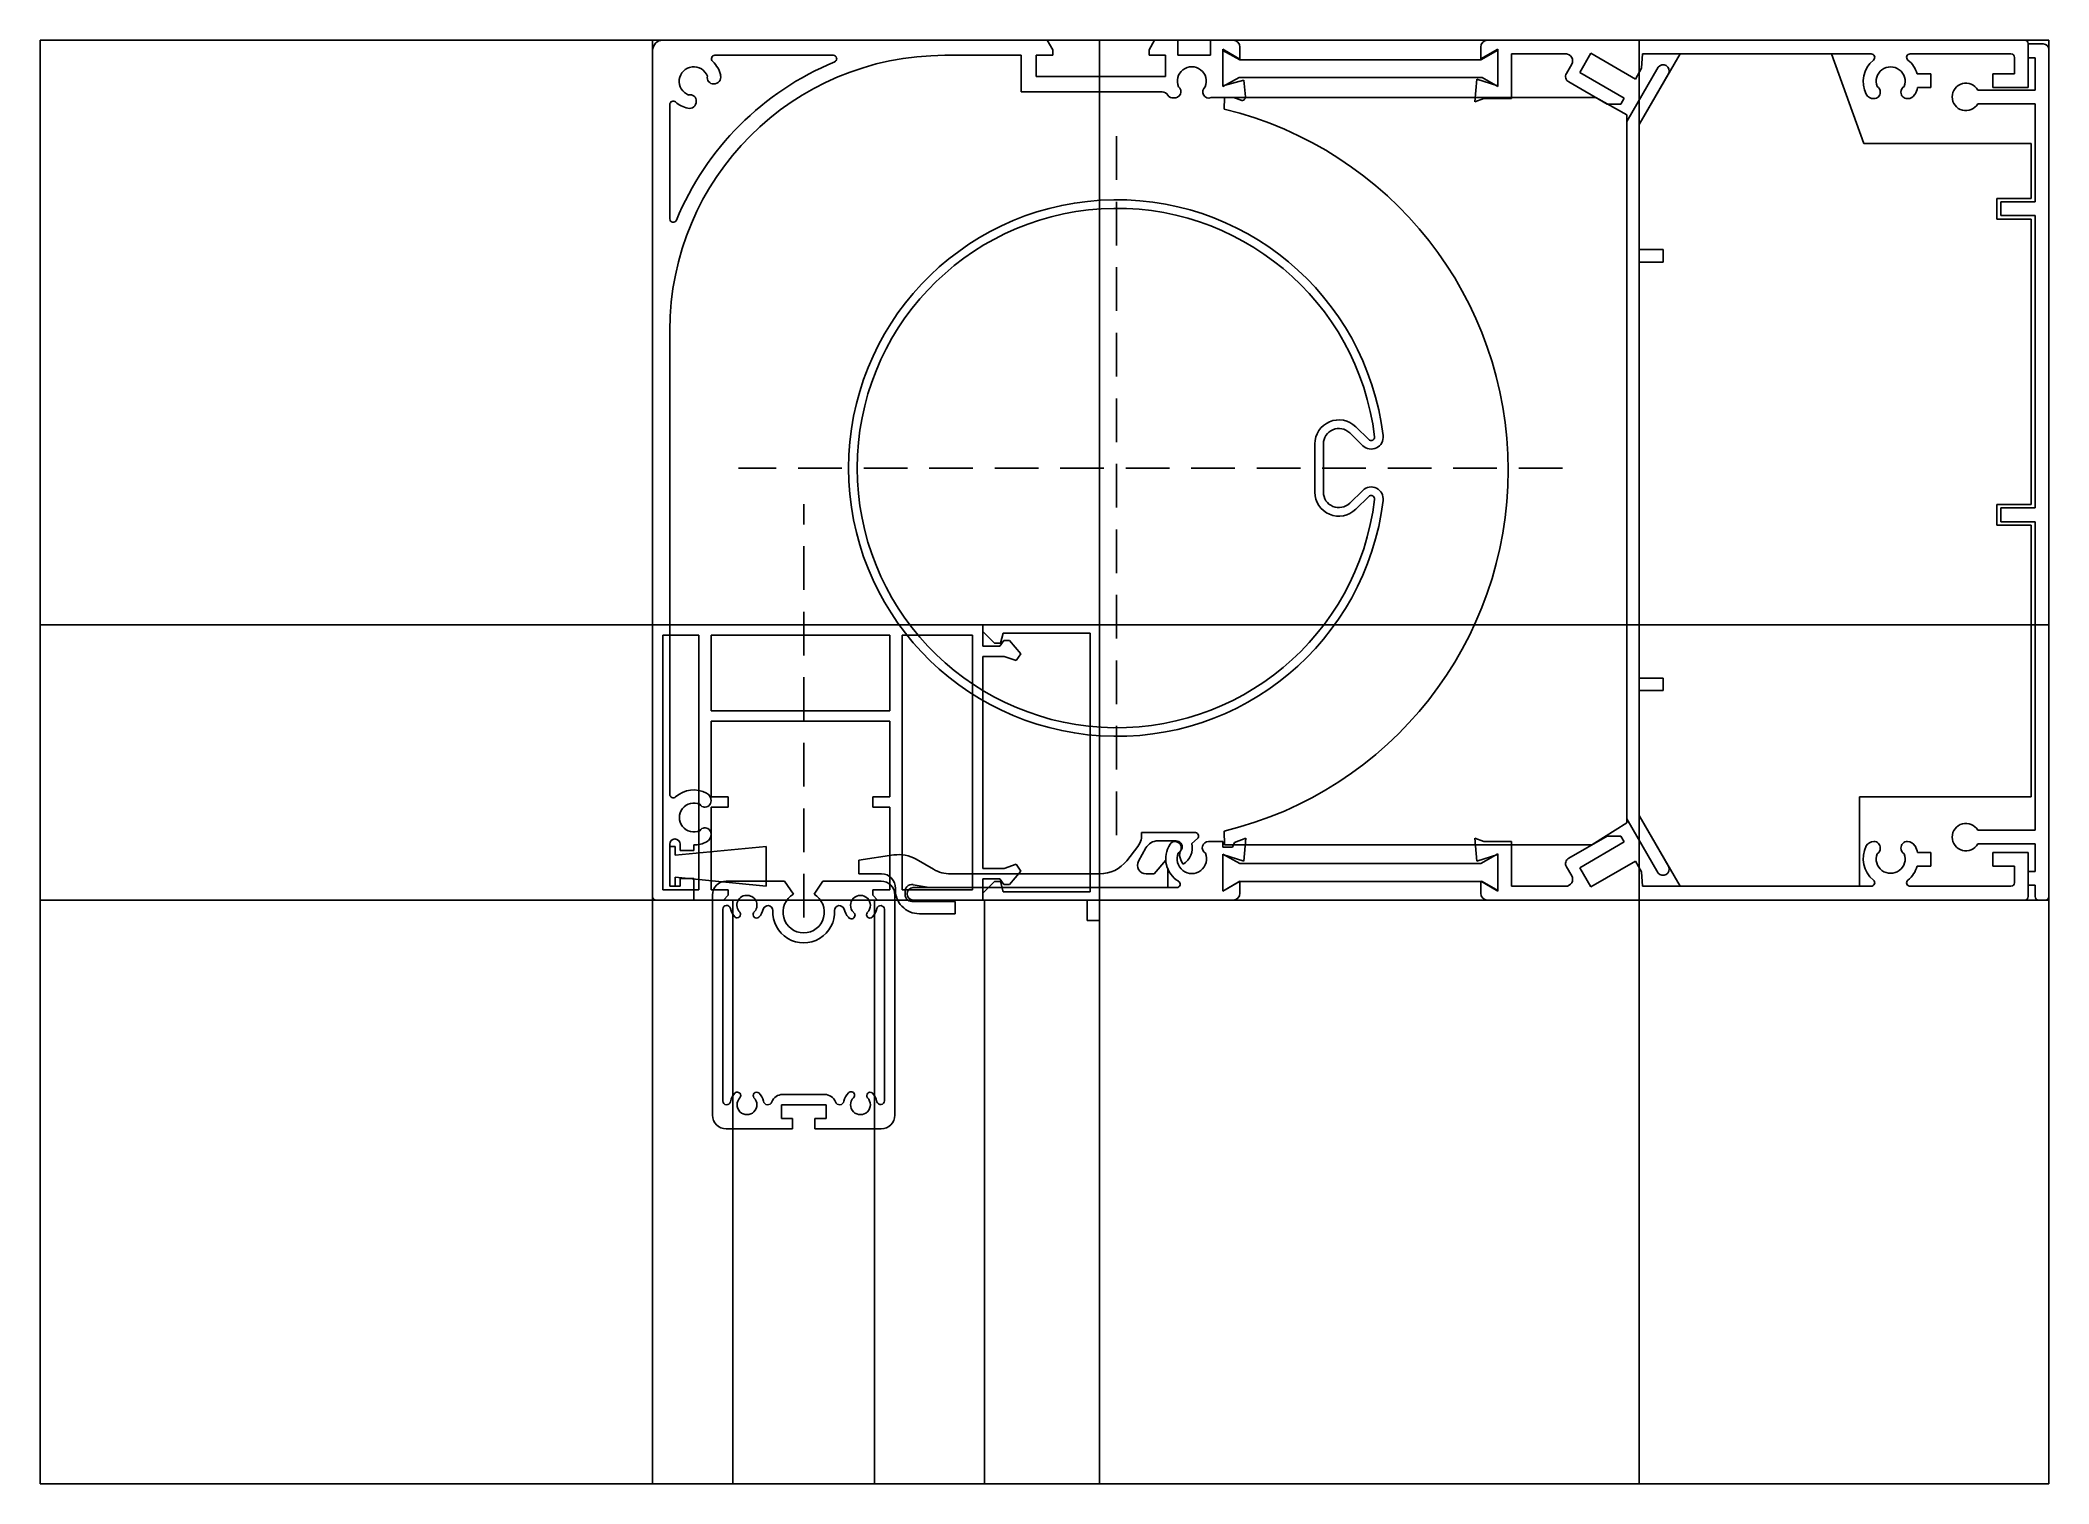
# Model space of a CAD drawing. Extents: x -154 to 138, y -85 to 125.
import ezdxf

# ---------------------------------------------------------------- set-up
doc = ezdxf.new("R2010")
doc.units = 0
doc.linetypes.add('HIDDEN', pattern=[9.525, 6.35, -3.175])
doc.layers.get('0').update_dxf_attribs({"linetype": 'CONTINUOUS'})

msp = doc.modelspace()

# ---------------------------------------------------------------- linework, layer by layer
at = {"linetype": 'CONTINUOUS'}
for p, q in [((-154.04, -84.87), (-154.04, 125)), ((138, 125), (-154.04, 125)), ((-65, -84.87), (-65, 125)), ((-65, 125), (-65, -84.87)), ((-65, 123.5), (-65, 0.5)), ((-7.62, 125), (-63.5, 125)), ((-55.94, 122.8), (-38.72, 122.8)), ((-22.5, 122.8), (-11.42, 122.8)), ((-11.42, 122.8), (-11.42, 117.5)), ((-9.22, 119.7), (-9.22, 122.8)), ((-9.22, 122.8), (-6.82, 122.8)), ((-6.82, 123.6), (-7.62, 125)), ((-6.82, 122.8), (-6.82, 123.6)), ((0, -84.87), (0, 125)), ((7.97, 125), (7.18, 123.6)), ((7.18, 123.6), (7.18, 122.8)), ((7.18, 122.8), (9.58, 122.8)), ((11.38, 125), (7.97, 125)), ((9.58, 122.8), (9.58, 119.7)), ((11.38, 122.8), (11.38, 125)), ((16.1, 122.8), (11.38, 122.8)), ((19.4, 125), (16.1, 125)), ((16.1, 125), (16.1, 122.8)), ((17.9, 118.38), (17.9, 123.71)), ((17.9, 123.71), (20.4, 122.26)), ((20.36, 122.13), (17.9, 123.51)), ((17.9, 123.51), (17.9, 118.28)), ((20.4, 122.26), (20.4, 124)), ((55.4, 124), (55.4, 122.27)), ((55.4, 122.27), (57.9, 123.71)), ((57.9, 123.55), (55.44, 122.13)), ((134.5, 125), (56.4, 125)), ((57.9, 123.71), (57.9, 118.37)), ((57.9, 118.25), (57.9, 123.55)), ((59.9, 116.5), (59.9, 123)), ((59.9, 123), (67.9, 123)), ((69.79, 120.31), (71.4, 123.1)), ((71.4, 123.1), (77.89, 119.35)), ((78.45, 125), (78.45, -84.87)), ((84.39, 123), (78.45, 112.72)), ((78.8, 120.92), (78.9, 123)), ((78.9, 123), (112.17, 123)), ((106.39, 123), (84.39, 123)), ((111.12, 110), (106.39, 123)), ((117.83, 123), (132.5, 123)), ((135, 118.1), (135, 124.5)), ((135, 124.5), (135, 122.45)), ((137.2, 124.45), (135, 124.45)), ((138, 125), (138, -84.87)), ((138, 0.5), (138, 123.65)), ((55.44, 122.13), (20.36, 122.13)), ((68.63, 121.5), (67.86, 120.16)), ((76.28, 116.56), (69.79, 120.31)), ((81.2, 121.08), (76.65, 113.2)), ((77.89, 119.35), (78.8, 120.92)), ((78.45, 112.72), (82.76, 120.18)), ((120.85, 120.1), (118.85, 120.1)), ((120.85, 118.1), (120.85, 120.1)), ((133, 120.1), (129.85, 120.1)), ((129.85, 120.1), (129.85, 118.1)), ((133, 122.5), (133, 120.1)), ((135, 122.45), (136, 122.45)), ((136, 122.45), (136, 117.75)), ((-11.42, 117.5), (9.07, 117.5)), ((9.58, 119.7), (-9.22, 119.7)), ((17.9, 118.28), (20.3, 119.58)), ((20.96, 119.2), (17.9, 118.38)), ((20.3, 119.58), (55.6, 119.58)), ((21.18, 116.75), (20.96, 119.2)), ((54.85, 119.33), (54.56, 116.02)), ((57.9, 118.37), (54.85, 119.33)), ((55.6, 119.58), (57.9, 118.25)), ((68.19, 118.93), (73.79, 115.7)), ((118.9, 118.1), (120.85, 118.1)), ((136, 117.75), (127.68, 117.75)), ((129.85, 118.1), (135, 118.1)), ((-62.5, 99.02), (-62.5, 115.65)), ((16.22, 116.66), (19.47, 116.66)), ((18.16, 116.66), (18.12, 114.98)), ((72.12, 116.66), (18.16, 116.66)), ((19.47, 116.66), (20.55, 116.27)), ((54.56, 116.02), (55.87, 116.5)), ((55.87, 116.5), (59.9, 116.5)), ((76.65, 114.15), (72.12, 116.66)), ((73.79, 115.7), (75.79, 115.7)), ((75.79, 115.7), (76.28, 116.56)), ((76.65, 11.2), (76.65, 114.15)), ((127.68, 115.75), (136, 115.75)), ((136, 115.75), (136, 101.5)), ((76.65, 113.2), (76.65, 11.8)), ((78.45, 94.55), (78.45, 112.72)), ((78.45, 112.72), (78.45, 12.28)), ((135.45, 110), (111.12, 110)), ((135.45, 102), (135.45, 110)), ((130.45, 99), (130.45, 102)), ((130.45, 102), (135.45, 102)), ((136, 101.5), (131, 101.5)), ((131, 101.5), (131, 99.5)), ((131, 99.5), (136, 99.5)), ((136, 99.5), (136, 57)), ((135.45, 99), (130.45, 99)), ((135.45, 57.5), (135.45, 99)), ((81.95, 94.55), (78.45, 94.55)), ((81.95, 92.75), (81.95, 94.55)), ((78.45, 32.25), (78.45, 92.75)), ((78.45, 92.75), (81.95, 92.75)), ((-62.5, 15.35), (-62.5, 82.8)), ((36.35, 67.91), (38.25, 66.05)), ((39.13, 66.94), (37.23, 68.8)), ((31.28, 66.3), (31.28, 59.3)), ((32.53, 59.3), (32.53, 66.3)), ((38.25, 59.55), (36.35, 57.69)), ((37.23, 56.8), (39.13, 58.66)), ((130.45, 54.5), (130.45, 57.5)), ((130.45, 57.5), (135.45, 57.5)), ((136, 57), (131, 57)), ((131, 57), (131, 55)), ((135.45, 54.5), (130.45, 54.5)), ((131, 55), (136, 55)), ((135.45, 39.55), (135.45, 54.5)), ((136, 55), (136, 10.15)), ((138, 40), (-154.04, 40)), ((-65, 40), (-65, 0)), ((-17, 40), (-65, 40)), ((-63.5, 1.5), (-63.5, 38.5)), ((-63.5, 38.5), (-58.3, 38.5)), ((-58.3, 38.5), (-58.3, 1.5)), ((-56.5, 27.5), (-56.5, 38.5)), ((-56.5, 38.5), (-30.5, 38.5)), ((-30.5, 38.5), (-30.5, 27.5)), ((-28.7, 38.5), (-18.5, 38.5)), ((-28.7, 1.5), (-28.7, 38.5)), ((-18.5, 38.5), (-18.5, 1.5)), ((0, 40), (-17, 40)), ((-17, 40), (-17, 39.02)), ((-17, 36.9), (-17, 40)), ((-17, 39.02), (-15.3, 37.32)), ((-14.41, 37.32), (-14.02, 38.8)), ((-14.02, 38.8), (-1.4, 38.8)), ((-1.4, 38.8), (-1.4, 1.2)), ((0, 0), (0, 40)), ((135.45, 15), (135.45, 39.55)), ((-14.5, 36.9), (-17, 36.9)), ((-17, 4.6), (-17, 35.4)), ((-17, 35.4), (-13.86, 35.4)), ((-15.3, 37.32), (-14.41, 37.32)), ((-13.91, 37.74), (-14.5, 36.9)), ((-13.09, 37.74), (-13.91, 37.74)), ((-13.86, 35.4), (-12.16, 34.81)), ((-11.47, 35.81), (-13.09, 37.74)), ((-12.16, 34.81), (-11.47, 35.81)), ((81.95, 32.25), (78.45, 32.25)), ((81.95, 30.45), (81.95, 32.25)), ((78.45, 12.28), (78.45, 30.45)), ((78.45, 30.45), (81.95, 30.45)), ((-30.5, 27.5), (-56.5, 27.5)), ((-56.5, 15), (-56.5, 26)), ((-56.5, 26), (-30.5, 26)), ((-30.5, 26), (-30.5, 15)), ((-54, 15), (-56.5, 15)), ((-54, 13.5), (-54, 15)), ((-30.5, 15), (-33, 15)), ((-33, 15), (-33, 13.5)), ((110.45, 2), (110.45, 15)), ((110.45, 15), (135.45, 15)), ((-56.5, 1.5), (-56.5, 13.5)), ((-56.5, 13.5), (-54, 13.5)), ((-33, 13.5), (-30.5, 13.5)), ((-30.5, 13.5), (-30.5, 1.5)), ((76.65, 11.8), (81.2, 3.92)), ((82.76, 4.82), (78.45, 12.28)), ((78.45, 12.28), (84.39, 2)), ((13.94, 9.8), (6.08, 9.8)), ((13.38, 8.23), (14.21, 8.93)), ((18.12, 10.02), (18.17, 8.02)), ((21.24, 8.98), (19.61, 8.38)), ((20.95, 5.67), (21.24, 8.98)), ((55.87, 8.5), (54.56, 8.98)), ((54.56, 8.98), (54.85, 5.67)), ((73.79, 9.3), (68.19, 6.07)), ((71.57, 8.02), (76.65, 11.2)), ((75.79, 9.3), (73.79, 9.3)), ((76.28, 8.44), (75.79, 9.3)), ((136, 10.15), (127.68, 10.15)), ((-62.5, 2), (-62.5, 8.13)), ((-61.7, 7.8), (-62.5, 7.8)), ((-62.5, 7.8), (-62.5, 2)), ((-48.5, 7.8), (-61.7, 6.5)), ((-61.7, 6.5), (-61.7, 7.8)), ((-61, 8.13), (-61, 7.2)), ((-61, 7.2), (-59, 7.2)), ((-59, 7.2), (-59, 8)), ((-48.5, 2), (-48.5, 7.8)), ((-29.93, 6.55), (-35, 5.8)), ((-24.16, 4.47), (-26.69, 5.93)), ((5.56, 7.79), (3.94, 5.72)), ((5.65, 5.66), (6.72, 7.57)), ((8.46, 8.6), (11.11, 8.6)), ((17.9, 8.5), (15.82, 8.5)), ((17.9, 7.67), (17.9, 8.5)), ((19.3, 7.67), (17.9, 7.67)), ((20.36, 5.29), (17.9, 6.67)), ((17.9, 6.67), (17.9, 1.29)), ((17.9, 1.29), (17.9, 6.63)), ((17.9, 6.63), (20.95, 5.67)), ((18.17, 8.02), (71.57, 8.02)), ((19.61, 8.38), (19.3, 7.67)), ((54.85, 5.67), (57.9, 6.63)), ((57.9, 6.71), (55.44, 5.29)), ((59.9, 8.5), (55.87, 8.5)), ((57.9, 1.37), (57.9, 6.71)), ((57.9, 6.63), (57.9, 1.29)), ((59.9, 2), (59.9, 8.5)), ((69.79, 4.69), (76.28, 8.44)), ((120.85, 6.9), (118.9, 6.9)), ((120.85, 4.9), (120.85, 6.9)), ((127.68, 8.15), (136, 8.15)), ((135, 6.9), (129.85, 6.9)), ((129.85, 6.9), (129.85, 4.9)), ((135, 0.5), (135, 6.9)), ((136, 8.15), (136, 4.15)), ((-61.7, 2), (-61.7, 3.3)), ((-61.7, 3.3), (-48.5, 2)), ((-59, 3.13), (-61, 3.13)), ((-61, 3.13), (-61, 2)), ((-59, 0), (-59, 3.13)), ((-35, 5.8), (-35, 3.8)), ((-35, 3.8), (-31.7, 3.8)), ((0, 3.8), (-21.66, 3.8)), ((-13.86, 4.6), (-17, 4.6)), ((-17, 0), (-17, 3.1)), ((-17, 3.1), (-14.5, 3.1)), ((-14.5, 3.1), (-13.91, 2.26)), ((-12.16, 5.19), (-13.86, 4.6)), ((-13.09, 2.26), (-11.47, 4.19)), ((-11.47, 4.19), (-12.16, 5.19)), ((7.94, 3.8), (6.75, 3.8)), ((9.61, 5.78), (7.94, 3.8)), ((9.9, 1.8), (9.9, 4.52)), ((55.44, 5.29), (20.36, 5.29)), ((67.86, 4.84), (68.63, 3.5)), ((71.4, 1.9), (69.79, 4.69)), ((77.89, 5.65), (71.4, 1.9)), ((78.8, 4.08), (77.89, 5.65)), ((78.9, 2), (78.8, 4.08)), ((118.85, 4.9), (120.85, 4.9)), ((129.85, 4.9), (133, 4.9)), ((133, 4.9), (133, 2.5)), ((136, 4.15), (135, 4.15)), ((135, 4.15), (135, 2.15)), ((-154.04, 0), (138, 0)), ((-65, 0), (-54.69, 0)), ((-65, -84.87), (-65, 0)), ((-65, 0), (0, 0)), ((-64.5, 0), (-59, 0)), ((-58.3, 1.5), (-63.5, 1.5)), ((-61, 2), (-62.5, 2)), ((-62.5, 2), (-61.7, 2)), ((-54, 1.5), (-56.5, 1.5)), ((-56.28, 0.73), (-56.28, -31.27)), ((-54.69, 0), (-54, 0.69)), ((-45.83, 2.73), (-54.28, 2.73)), ((-54, 0.69), (-54, 1.5)), ((-53.34, 0), (-53.34, -84.87)), ((-44.53, 0.83), (-45.83, 2.73)), ((-40.23, 2.73), (-41.53, 0.83)), ((-31.78, 2.73), (-40.23, 2.73)), ((-30.5, 1.5), (-33, 1.5)), ((-33, 1.5), (-33, 0.69)), ((-33, 0.69), (-32.31, 0)), ((-32.74, 0), (-32.74, -84.87)), ((-32.31, 0), (-17, 0)), ((-29.78, -31.27), (-29.78, 0.73)), ((-18.5, 1.5), (-28.7, 1.5)), ((-27.12, 2.23), (-24.81, 1.8)), ((11.21, 1.8), (-27.1, 1.8)), ((-27.1, 0), (-1.8, 0)), ((-24.81, 1.8), (9.9, 1.8)), ((-15.3, 2.68), (-17, 0.98)), ((-17, 0.98), (-17, 0)), ((-17, 0), (0, 0)), ((-16.74, 0), (-16.74, -84.87)), ((-14.41, 2.68), (-15.3, 2.68)), ((-14.02, 1.2), (-14.41, 2.68)), ((-1.4, 1.2), (-14.02, 1.2)), ((-13.91, 2.26), (-13.09, 2.26)), ((-1.8, 0), (-1.8, -3)), ((0, -3), (0, 0)), ((0, 0), (19.4, 0)), ((0, 0), (0, -84.87)), ((20.4, 2.73), (17.9, 1.29)), ((17.9, 1.29), (20.35, 2.71)), ((20.35, 2.71), (55.6, 2.71)), ((20.4, 1), (20.4, 2.73)), ((57.9, 1.29), (55.4, 2.73)), ((55.4, 2.73), (55.4, 1)), ((55.6, 2.71), (57.9, 1.37)), ((56.4, 0), (134.5, 0)), ((67.9, 2), (59.9, 2)), ((112.17, 2), (78.9, 2)), ((84.39, 2), (110.45, 2)), ((132.5, 2), (117.83, 2)), ((135, 2.15), (136, 2.15)), ((136, 2.15), (136, 0.5)), ((136.5, 0), (137.5, 0)), ((-54.78, -29.21), (-54.78, -1.32)), ((-31.28, -1.32), (-31.28, -29.21)), ((-21, -0.2), (-27.3, -0.2)), ((-26.2, -2), (-21, -2)), ((-21, -2), (-21, -0.2)), ((-1.8, -3), (0, -3)), ((-39.98, -28.27), (-46.08, -28.27)), ((-46.28, -31.77), (-46.28, -29.77)), ((-46.28, -29.77), (-39.78, -29.77)), ((-44.64, -31.77), (-46.28, -31.77)), ((-44.64, -33.27), (-44.64, -31.77)), ((-39.78, -31.77), (-41.43, -31.77)), ((-41.43, -31.77), (-41.43, -33.27)), ((-39.78, -29.77), (-39.78, -31.77)), ((-54.28, -33.27), (-44.64, -33.27)), ((-41.43, -33.27), (-31.78, -33.27)), ((138, -84.87), (-154.04, -84.87))]:
    msp.add_line(p, q, dxfattribs=at)
at = {"linetype": 'HIDDEN'}
for p, q in [((2.43, 9.43), (2.43, 112.8)), ((67.29, 62.8), (-52.5, 62.8)), ((-43.01, -2.55), (-43.01, 57.54))]:
    msp.add_line(p, q, dxfattribs=at)
at = {"linetype": 'CONTINUOUS'}
for centre, radius, start, end in [((-63.5, 123.5), 1.5, 90, 180), ((-22.5, 82.8), 40, 90, 180), ((-55.94, 122.3), 0.5, 89.5747, 227.7338), ((-38.73, 122.3), 0.5, 293.0638, 89.3264), ((19.4, 124), 1, 0, 90), ((56.4, 124), 1, 90, 180), ((67.76, 122), 1, 329.9988, 89.6554), ((112.18, 122.5), 0.5, 308.73, 90.8222), ((117.82, 122.5), 0.5, 89.1778, 231.27), ((132.5, 122.5), 0.5, 0, 90), ((134.5, 124.5), 0.5, 0, 90), ((137.2, 123.65), 0.8, 0, 90), ((-22.5, 82.8), 42.2, 112.3216, 157.6784), ((-59.01, 119.01), 2.12, 20.5838, 249.4162), ((-56.16, 119.55), 0.9, 166.4325, 272.8733), ((-59, 119), 4, 12.5421, 47.0675), ((-56.08, 119.65), 1, 268.0151, 12.7443), ((13.4, 119.03), 2.11, 337.5436, 202.4564), ((68.64, 119.71), 0.9, 149.9865, 240.0502), ((81.91, 120.51), 0.91, 338.5179, 141.5188), ((115, 119), 4, 128.9123, 207.6709), ((115, 119.01), 2.11, 339.7827, 200.2173), ((115.01, 118.99), 4, 16.1144, 51.2657), ((-59.55, 116.16), 0.9, 357.1267, 103.5675), ((9.06, 116.5), 1, 29.9988, 89.6542), ((10.62, 117.4), 0.8, 209.8611, 279.8032), ((10.91, 117.5), 0.9, 260.1144, 53.4884), ((15.88, 117.49), 0.9, 126.2482, 292.048), ((112.52, 117.7), 1.2, 207.785, 271.8317), ((112.6, 117.4), 0.9, 267.3933, 2.6067), ((112.6, 117.48), 0.9, 357.2324, 62.2574), ((117.4, 117.48), 0.9, 117.7426, 182.7676), ((117.4, 117.4), 0.9, 177.3933, 272.6067), ((117.48, 117.7), 1.2, 268.1683, 332.215), ((115.01, 119.01), 4, 332.0807, 346.8072), ((125.95, 116.75), 2, 30, 330), ((-62, 115.64), 0.5, 48.6953, 179.3577), ((-59.01, 119.01), 4, 228.2914, 257.5644), ((-59.65, 116.08), 1, 257.2557, 1.9849), ((5.4, 62.5), 54, 283.6266, 76.3734), ((20.71, 116.71), 0.47, 249.8907, 4.7172), ((2.5, 62.8), 39, 6.9365, 353.0635), ((2.5, 62.8), 37.75, 6.938, 353.062), ((-62, 99.03), 0.5, 180.6736, 336.9362), ((34.78, 66.3), 3.5, 45.573, 180.0082), ((34.78, 66.3), 2.25, 45.751, 179.9565), ((39.47, 67.3), 1.75, 225.6936, 6.8154), ((39.47, 67.3), 0.5, 226.656, 6.4741), ((34.78, 59.3), 3.5, 179.9918, 314.427), ((34.78, 59.3), 2.25, 180.0435, 314.249), ((39.47, 58.3), 1.75, 353.1846, 134.3064), ((39.47, 58.3), 0.5, 353.5259, 133.344), ((-62, 15.36), 0.5, 180.6423, 311.3047), ((-59, 12), 4, 62.2579, 131.8365), ((-57.7, 14.48), 1.2, 358.1683, 62.215), ((-58.99, 12), 2.11, 66.162, 293.838), ((-57.37, 14.4), 0.9, 211.4685, 268.8773), ((-57.4, 14.4), 0.9, 261.6389, 2.5197), ((-61.75, 8.13), 0.75, 0, 180), ((-57.37, 9.6), 0.9, 91.1227, 148.5315), ((-57.4, 9.6), 0.9, 357.4803, 98.3611), ((-57.7, 9.52), 1.2, 297.785, 1.8317), ((3.51, 9.39), 2.6, 321.963, 9.0274), ((13.88, 9.3), 0.5, 311.6068, 82.8761), ((125.95, 9.15), 2, 30, 330), ((-59, 12), 4, 270.0339, 297.7485), ((-29.2, 1.6), 5, 59.9055, 98.4284), ((8.47, 6.6), 2, 90.259, 150.9882), ((13.4, 6), 3.8, 146.4425, 239.3597), ((10.98, 7.6), 0.9, 300.2477, 146.0571), ((11.11, 7.7), 0.9, 350.4057, 90.1648), ((13.4, 5.98), 2.14, 157.0082, 22.9918), ((13.6, 6.34), 2, 142.9091, 176.0962), ((15.5, 7.38), 4, 192.9751, 212.6515), ((10.77, 7.55), 2.7, 300.3223, 14.5732), ((15.82, 7.6), 0.9, 89.9362, 240.0736), ((68.64, 5.29), 0.9, 119.9498, 210.0135), ((115, 6), 4, 152.3291, 231.0877), ((112.52, 7.3), 1.2, 88.1683, 152.215), ((112.6, 7.6), 0.9, 357.3933, 92.6067), ((115, 5.99), 2.11, 159.7827, 20.2173), ((112.6, 7.52), 0.9, 297.7426, 2.7676), ((117.4, 7.6), 0.9, 87.3933, 182.6067), ((117.4, 7.52), 0.9, 177.2324, 242.2574), ((117.48, 7.3), 1.2, 27.785, 91.8317), ((115.01, 5.99), 4, 13.1928, 27.9193), ((-31.7, 1.8), 2, 356.8471, 90.0867), ((-21.66, 8.8), 5, 239.9971, 269.9975), ((0, 8.8), 5, 269.9855, 321.9754), ((6.74, 5.05), 1.25, 150.7891, 270.4109), ((13.4, 5.99), 3.8, 183.1664, 202.7564), ((67.76, 3), 1, 270.3446, 30.0012), ((81.91, 4.49), 0.91, 218.4812, 21.4821), ((115.01, 6.01), 4, 308.7343, 343.8856), ((-64.5, 0.5), 0.5, 180, 270), ((-54.28, 0.73), 2, 90, 180), ((-51.3, -0.76), 1.44, 83.9193, 226.7063), ((-51.27, -0.76), 1.44, 314.6113, 85.1678), ((-43.03, -1.77), 3, 120, 60), ((-34.78, -0.77), 1.44, 315.0995, 224.9005), ((-31.78, 0.73), 2, 360, 90), ((-26.21, 1.5), 3.5, 176.8881, 270.0845), ((-27.3, 1.25), 1, 79.8764, 193.0364), ((-27.29, 0.8), 1, 167.2901, 269.6851), ((-27.1, 0.9), 0.9, 90, 270), ((11.2, 2.3), 0.5, 270.5848, 59.3224), ((19.4, 1), 1, 270, 0), ((56.4, 1), 1, 180, 270), ((112.18, 2.5), 0.5, 269.1778, 51.27), ((117.82, 2.5), 0.5, 128.73, 270.8222), ((132.5, 2.5), 0.5, 270, 0), ((134.5, 0.5), 0.5, 270, 0), ((136.5, 0.5), 0.5, 180, 270), ((137.5, 0.5), 0.5, 270, 0), ((-54.23, -1.32), 0.55, 10.9332, 179.5504), ((-51.29, -0.77), 2.44, 190.7013, 225.2576), ((-52.73, -2.07), 0.512, 236.3421, 33.6579), ((-49.89, -2.13), 0.5, 140.4719, 311.9658), ((-51.28, -0.77), 2.44, 314.7949, 347.1777), ((-48.23, -1.51), 0.7, 0.2221, 163.1665), ((-43.03, -1.72), 4.5, 177.2988, 2.7012), ((-37.84, -1.51), 0.7, 16.8335, 179.7779), ((-34.79, -0.77), 2.44, 192.8223, 225.2051), ((-36.08, -2.22), 0.512, 213.6579, 56.3421), ((-33.38, -2.12), 0.5, 138.999, 310.1883), ((-34.78, -0.77), 2.44, 314.7424, 349.2987), ((-31.84, -1.38), 0.562, 5.6277, 163.9835), ((-51.29, -29.77), 2.44, 134.7424, 169.2987), ((-52.68, -28.42), 0.5, 319.8117, 131.001), ((-51.28, -29.76), 1.44, 135.0995, 44.9005), ((-49.86, -28.44), 0.5, 53.1301, 216.8699), ((-51.27, -29.78), 2.44, 12.2028, 45.3467), ((-46.08, -29.97), 1.7, 89.8918, 158.9721), ((-39.99, -29.97), 1.7, 21.0275, 89.771), ((-34.8, -29.78), 2.44, 134.6533, 167.7972), ((-36.13, -28.36), 0.5, 311.001, 139.8117), ((-34.78, -29.76), 1.44, 135.0995, 44.9005), ((-33.36, -28.44), 0.5, 53.1301, 216.8699), ((-34.78, -29.77), 2.44, 10.7013, 45.2576), ((-54.28, -31.27), 2, 180, 270), ((-54.23, -29.22), 0.55, 179.4007, 349.074), ((-48.26, -29.12), 0.64, 192.3108, 338.3174), ((-37.81, -29.12), 0.64, 201.6826, 347.6892), ((-31.84, -29.16), 0.563, 196.5281, 354.8931), ((-31.78, -31.27), 2, 270, 0)]:
    msp.add_arc(centre, radius, start, end, dxfattribs=at)

doc.saveas('drawing.dxf')
